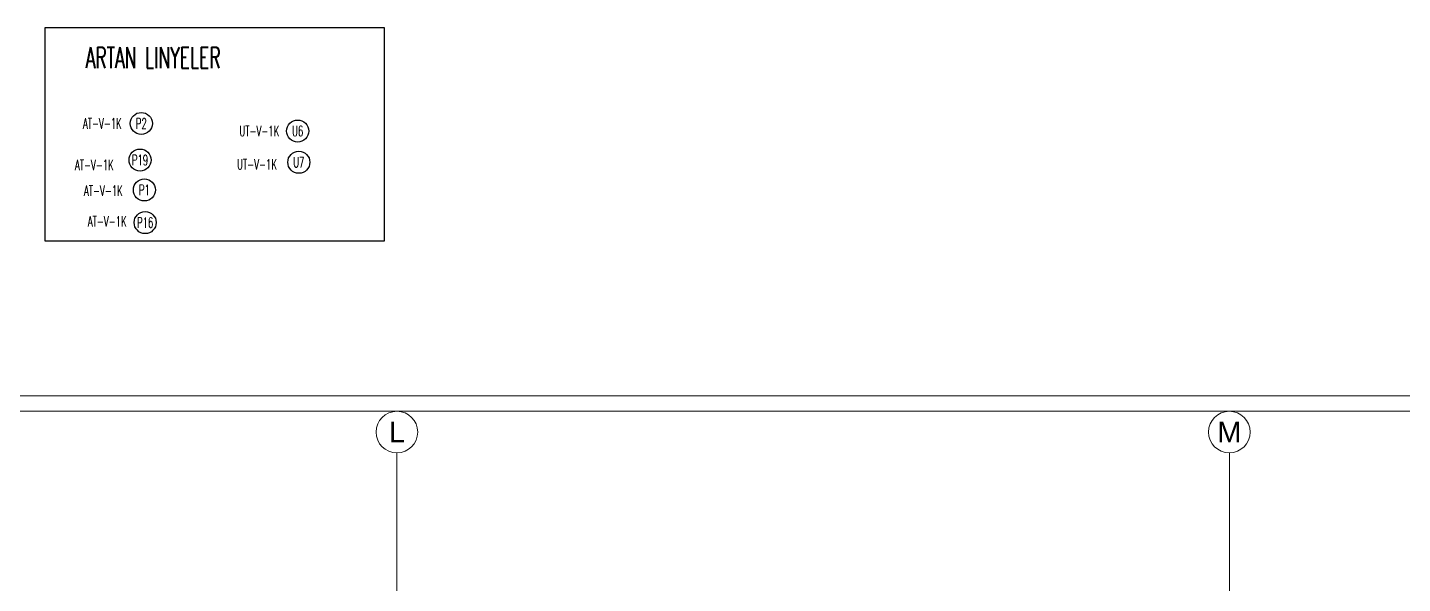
# Model space of a CAD drawing. Extents: x -1439 to 34962, y -872 to 8330.
# Drawn here: x 18086 to 19407, y 4024 to 4559 of the extents above; entities that cross this region are included whole.
import ezdxf
from ezdxf.enums import TextEntityAlignment as Align

# ---------------------------------------------------------------- set-up
doc = ezdxf.new("R2010")
doc.units = 0
doc.layers.get('0').update_dxf_attribs({"color": 9, "lineweight": 9})
for name, color, linetype, lineweight in [('24', 9, 'Continuous', 9), ('40A', 9, 'Continuous', 9), ('E-KABLO', 7, 'Continuous', 30), ('E-YAZI', 7, 'Continuous', 30)]:
    doc.layers.add(name, color=color, linetype=linetype, lineweight=lineweight)
doc.styles.add('Arial', font='arial.ttf', dxfattribs={"height": 2.5})
doc.styles.add('E-YAZI', font='txttw.shx')

# ---------------------------------------------------------------- blocks, each defined once
blk = doc.blocks.new('0_aks')
at = {"linetype": 'Continuous'}
blk.add_circle((0, 0), 2, dxfattribs=at)
at = {"style": 'Arial'}
blk.add_attdef('AKS', text='', height=2, dxfattribs=at).set_placement((0, 0), align=Align.MIDDLE_CENTER)
blk = doc.blocks.new('p-aks_vw')
at = {"layer": '24', "ltscale": 2}
for points in [[(4040, 3837.5), (4040, 3540)], [(4840, 3837.5), (4840, 3540)]]:
    blk.add_lwpolyline(points, dxfattribs=at)
at = {"layer": '24', "xscale": 10, "yscale": 10, "zscale": 10}
for p, values in [((4040, 3857.5), {'AKS': 'L'}), ((4840, 3857.5), {'AKS': 'M'})]:
    blk.add_blockref('0_aks', p, dxfattribs=at).add_auto_attribs(values)

msp = doc.modelspace()

# ---------------------------------------------------------------- linework, layer by layer
at = {"layer": '40A'}
for points in [[(20985, 0), (13990, 0), (13990, 4205), (20985, 4205)], [(14070, 4190), (20445.06, 4190), (20445.06, 15), (14070, 15)]]:
    msp.add_lwpolyline(points, close=True, dxfattribs=at)
at = {"layer": 'E-KABLO'}
msp.add_lwpolyline([(18102.88, 4559.32), (18428.59, 4559.32), (18428.59, 4353.73), (18102.88, 4353.73)], close=True, dxfattribs=at)
at = {"layer": 'E-KABLO', "color": 7, "linetype": 'Continuous'}
for centre in [(18195.19, 4466.92), (18345.47, 4459.66), (18193.99, 4431.75), (18346.59, 4429.62, 0), (18198.15, 4403.01), (18198.91, 4371.61)]:
    msp.add_circle(centre, 10.61, dxfattribs=at)

# ---------------------------------------------------------------- block references
at = {"layer": '24'}
msp.add_blockref('p-aks_vw', (14400.84, 312.5), dxfattribs=at)

# ---------------------------------------------------------------- texts
at = {"layer": 'E-KABLO', "color": 3, "linetype": 'Continuous', "style": 'E-YAZI', "width": 0.6}
for s, p in [('P2', (18195.19, 4466.92)), ('U6', (18345.47, 4459.66)), ('P19', (18193.99, 4431.75)), ('U7', (18346.59, 4429.62, 0)), ('P1', (18198.15, 4403.01)), ('P16', (18198.91, 4371.61))]:
    msp.add_text(s, height=10, dxfattribs=at).set_placement(p, align=Align.MIDDLE_CENTER)
at = {"layer": 'E-YAZI', "color": 3, "style": 'E-YAZI', "width": 0.6}
for s, height, p in [('ARTAN LINYELER', 20, (18141.67, 4520.27)), ('AT-V-1K', 10, (18139.16, 4461.92, 0)), ('UT-V-1K', 10, (18289.44, 4454.65, 0)), ('AT-V-1K', 10, (18131.46, 4421.95, 0)), ('UT-V-1K', 10, (18287.25, 4422.65)), ('AT-V-1K', 10, (18140.06, 4397.15, 0)), ('AT-V-1K', 10, (18143.78, 4367.72, 0))]:
    msp.add_text(s, height=height, dxfattribs=at).set_placement(p)

doc.saveas('drawing.dxf')
